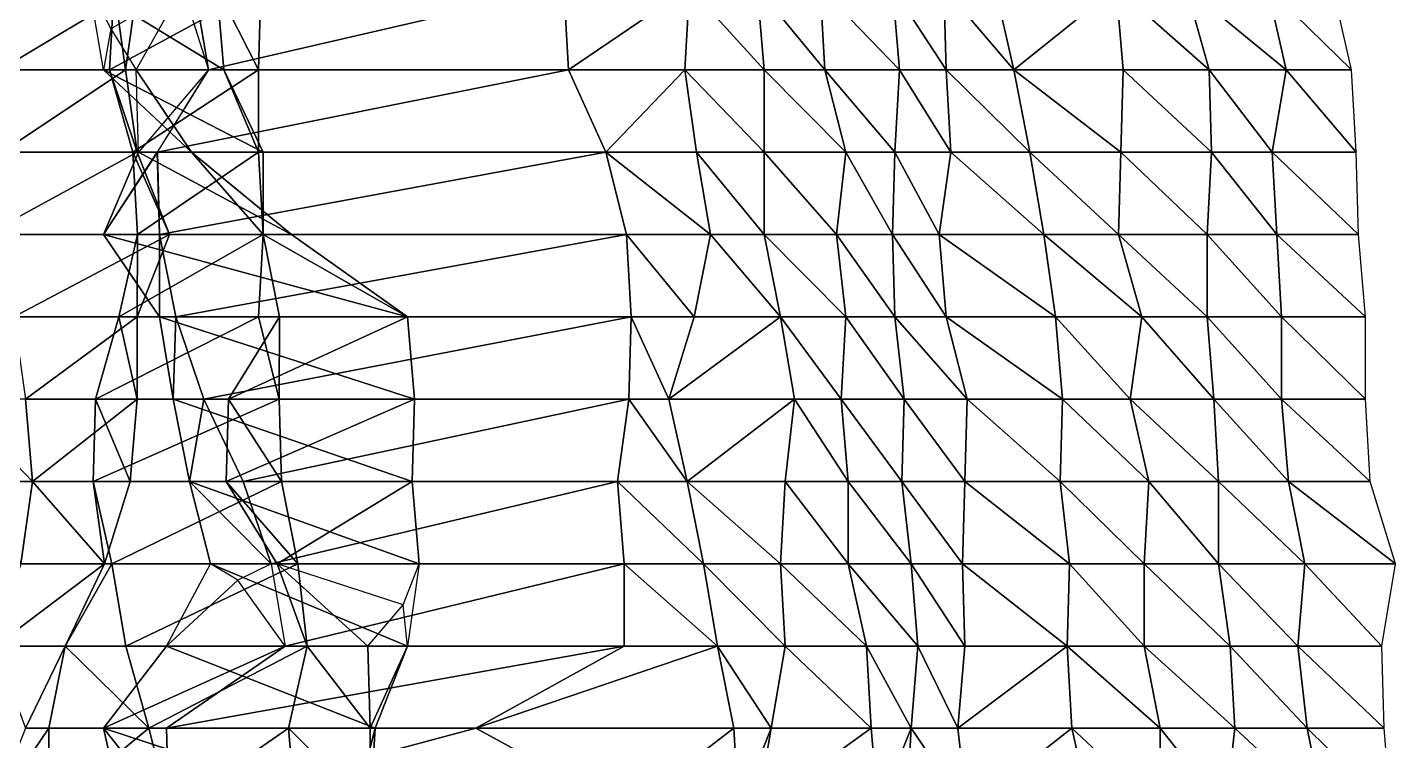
# Model space of a CAD drawing. Header units: metres. Extents: x -317 to 276, y -240 to 234.
# Drawn here: x 172.1 to 271.8, y -42.9 to 9.1 of the extents above; entities that cross this region are included whole.
import ezdxf

# ---------------------------------------------------------------- set-up
doc = ezdxf.new("R2010")
doc.units = ezdxf.units.M

msp = doc.modelspace()

# ---------------------------------------------------------------- linework, layer by layer
for points in [[(170.07858, 6, -607.4124), (180.08194, 12, -601.6164), (169.40176, 12, -608.65137), (169.40187, 12.0001, -608.65125)], [(170.07858, 6, -607.4124), (179.2359, 6, -603.16504), (180.08194, 12, -601.6164), (180.08205, 12.0001, -601.6163)], [(186.40271, 6, -627.5912), (177.62387, 6, -656.1758), (176.60861, 12, -658.0342), (176.60872, 12.0001, -658.03406)], [(186.40271, 6, -627.5912), (176.60861, 12, -658.0342), (185.89508, 12, -628.52045), (185.89519, 12.0001, -628.5203)], [(177.62387, 6, -656.1758), (176.60861, 12, -658.0342), (178.1752, 9, -658.0547), (178.17531, 9.0001, -658.05457)], [(179.2359, 6, -603.16504), (178.07147, 6, -617.8115), (178.40988, 12, -617.1921), (178.40999, 12.0001, -617.19196)], [(178.07147, 6, -617.8115), (188.92087, 6, -610.46686), (189.09009, 12, -610.1571), (189.0902, 12.0001, -610.157)], [(178.07147, 6, -617.8115), (189.09009, 12, -610.1571), (178.40988, 12, -617.1921), (178.40999, 12.0001, -617.19196)], [(183.397, 12, -658.12317), (178.1752, 9, -658.0547), (180.01282, 6, -664.3179), (180.01292, 6.0001, -664.31775)], [(179.2359, 6, -603.16504), (178.40988, 12, -617.1921), (180.08194, 12, -601.6164), (180.08205, 12.0001, -601.6163)], [(183.397, 12, -658.12317), (185.27829, 6, -667.19434), (184.26303, 12, -669.05273), (184.26314, 12.0001, -669.0526)], [(185.27829, 6, -667.19434), (211.18732, 12, -632.28326), (184.26303, 12, -669.05273), (184.26314, 12.0001, -669.0526)], [(185.27829, 6, -667.19434), (211.5257, 6, -631.66376), (211.18732, 12, -632.28326), (211.18742, 12.0001, -632.28314)], [(188.92087, 6, -610.46686), (186.40271, 6, -627.5912), (185.89508, 12, -628.52045), (185.89519, 12.0001, -628.5203)], [(188.92087, 6, -610.46686), (185.89508, 12, -628.52045), (189.09009, 12, -610.1571), (189.0902, 12.0001, -610.157)], [(211.5257, 6, -631.66376), (220.3446, 12, -628.0359), (211.18732, 12, -632.28326), (211.18742, 12.0001, -632.28314)], [(211.5257, 6, -631.66376), (220.00616, 6, -628.6554), (220.3446, 12, -628.0359), (220.34471, 12.0001, -628.03577)], [(220.3446, 12, -628.0359), (220.00616, 6, -628.6554), (225.7793, 6, -630.6027), (225.7794, 6.0001, -630.6026)], [(220.3446, 12, -628.0359), (225.7793, 6, -630.6027), (225.27167, 12, -631.5319), (225.27177, 12.0001, -631.5318)], [(225.27167, 12, -631.5319), (230.19879, 6, -635.02795), (229.86035, 12, -635.6474), (229.86046, 12.0001, -635.6473)], [(225.27167, 12, -631.5319), (225.7793, 6, -630.6027), (230.19879, 6, -635.02795), (230.1989, 6.0001, -635.02783)], [(229.86035, 12, -635.6474), (235.63348, 6, -637.5947), (235.12585, 12, -638.524), (235.12596, 12.0001, -638.52386)], [(229.86035, 12, -635.6474), (230.19879, 6, -635.02795), (235.63348, 6, -637.5947), (235.63359, 6.0001, -637.5946)], [(235.12585, 12, -638.524), (239.03772, 6, -643.8784), (238.86847, 12, -644.1881), (238.86858, 12.0001, -644.188)], [(235.12585, 12, -638.524), (235.63348, 6, -637.5947), (239.03772, 6, -643.8784), (239.03783, 6.0001, -643.8783)], [(238.86847, 12, -644.1881), (243.96472, 6, -647.37445), (242.61102, 12, -649.8523), (242.61113, 12.0001, -649.8522)], [(238.86847, 12, -644.1881), (239.03772, 6, -643.8784), (243.96472, 6, -647.37445), (243.96483, 6.0001, -647.3743)], [(243.96472, 6, -647.37445), (251.42993, 12, -646.2244), (242.61102, 12, -649.8523), (242.61113, 12.0001, -649.8522)], [(243.96472, 6, -647.37445), (251.93756, 6, -645.2952), (251.42993, 12, -646.2244), (251.43004, 12.0001, -646.2243)], [(251.42993, 12, -646.2244), (258.21832, 6, -646.31335), (256.52625, 12, -649.41077), (256.52634, 12.0001, -649.41064)], [(251.42993, 12, -646.2244), (251.93756, 6, -645.2952), (258.21832, 6, -646.31335), (258.2184, 6.0001, -646.31323)], [(256.52625, 12, -649.41077), (263.82227, 6, -648.57043), (262.46857, 12, -651.04834), (262.46866, 12.0001, -651.0482)], [(256.52625, 12, -649.41077), (258.21832, 6, -646.31335), (263.82227, 6, -648.57043), (263.82236, 6.0001, -648.5703)], [(262.46857, 12, -651.04834), (268.58014, 6, -652.3762), (267.22644, 12, -654.85406), (267.22653, 12.0001, -654.85394)], [(262.46857, 12, -651.04834), (263.82227, 6, -648.57043), (268.58014, 6, -652.3762), (268.58023, 6.0001, -652.3761)], [(170.2478, 0, -607.10266), (179.2359, 6, -603.16504), (170.07858, 6, -607.4124), (170.07869, 6.0001, -607.4123)], [(170.2478, 0, -607.10266), (180.08194, 0, -601.6164), (179.2359, 6, -603.16504), (179.23601, 6.0001, -603.1649)], [(189.27927, 0, -622.32574), (184.0538, 0, -644.4059), (177.62387, 6, -656.1758), (177.62398, 6.0001, -656.17566)], [(189.27927, 0, -622.32574), (177.62387, 6, -656.1758), (186.40271, 6, -627.5912), (186.40282, 6.0001, -627.59106)], [(184.0538, 0, -644.4059), (180.01282, 6, -664.3179), (177.62387, 6, -656.1758), (177.62398, 6.0001, -656.17566)], [(180.08194, 0, -601.6164), (179.76355, 0, -614.71423), (178.07147, 6, -617.8115), (178.07158, 6.0001, -617.8114)], [(180.08194, 0, -601.6164), (178.07147, 6, -617.8115), (179.2359, 6, -603.16504), (179.23601, 6.0001, -603.1649)], [(179.76355, 0, -614.71423), (188.92087, 6, -610.46686), (178.07147, 6, -617.8115), (178.07158, 6.0001, -617.8114)], [(179.76355, 0, -614.71423), (188.92087, 0, -610.46686), (188.92087, 6, -610.46686), (188.92097, 6.0001, -610.46674)], [(184.0538, 0, -644.4059), (180.18204, 0, -664.0081), (180.01282, 6, -664.3179), (180.01292, 6.0001, -664.31775)], [(185.27829, 6, -667.19434), (180.18204, 0, -664.0081), (181.5557, 0, -674.00854), (181.5558, 0.0001, -674.0084)], [(181.5557, 0, -674.00854), (214.23303, 0, -626.708), (211.5257, 6, -631.66376), (211.5258, 6.0001, -631.66364)], [(181.5557, 0, -674.00854), (211.5257, 6, -631.66376), (185.27829, 6, -667.19434), (185.2784, 6.0001, -667.1942)], [(188.92087, 0, -610.46686), (189.27927, 0, -622.32574), (186.40271, 6, -627.5912), (186.40282, 6.0001, -627.59106)], [(188.92087, 0, -610.46686), (186.40271, 6, -627.5912), (188.92087, 6, -610.46686), (188.92097, 6.0001, -610.46674)], [(214.23303, 0, -626.708), (220.00616, 6, -628.6554), (211.5257, 6, -631.66376), (211.5258, 6.0001, -631.66364)], [(214.23303, 0, -626.708), (220.85223, 0, -627.1067), (220.00616, 6, -628.6554), (220.00627, 6.0001, -628.6553)], [(220.00616, 6, -628.6554), (225.7793, 0, -630.6027), (225.7793, 6, -630.6027), (225.7794, 6.0001, -630.6026)], [(220.00616, 6, -628.6554), (220.85223, 0, -627.1067), (225.7793, 0, -630.6027), (225.7794, 0.0001, -630.6026)], [(225.7793, 6, -630.6027), (231.72168, 0, -632.24036), (230.19879, 6, -635.02795), (230.1989, 6.0001, -635.02783)], [(225.7793, 6, -630.6027), (225.7793, 0, -630.6027), (231.72168, 0, -632.24036), (231.72179, 0.0001, -632.24023)], [(230.19879, 6, -635.02795), (235.29504, 0, -638.21423), (235.63348, 6, -637.5947), (235.63359, 6.0001, -637.5946)], [(230.19879, 6, -635.02795), (231.72168, 0, -632.24036), (235.29504, 0, -638.21423), (235.29515, 0.0001, -638.2141)], [(235.63348, 6, -637.5947), (235.29504, 0, -638.21423), (239.3761, 0, -643.2589), (239.3762, 0.0001, -643.2588)], [(235.63348, 6, -637.5947), (239.3761, 0, -643.2589), (239.03772, 6, -643.8784), (239.03783, 6.0001, -643.8783)], [(239.03772, 6, -643.8784), (245.14917, 0, -645.2063), (243.96472, 6, -647.37445), (243.96483, 6.0001, -647.3743)], [(239.03772, 6, -643.8784), (239.3761, 0, -643.2589), (245.14917, 0, -645.2063), (245.14928, 0.0001, -645.2062)], [(243.96472, 6, -647.37445), (251.76837, 0, -645.605), (251.93756, 6, -645.2952), (251.93767, 6.0001, -645.2951)], [(243.96472, 6, -647.37445), (245.14917, 0, -645.2063), (251.76837, 0, -645.605), (251.76848, 0.0001, -645.60486)], [(251.93756, 6, -645.2952), (251.76837, 0, -645.605), (258.3875, 0, -646.00366), (258.3876, 0.0001, -646.00354)], [(251.93756, 6, -645.2952), (258.3875, 0, -646.00366), (258.21832, 6, -646.31335), (258.2184, 6.0001, -646.31323)], [(258.21832, 6, -646.31335), (262.807, 0, -650.42883), (263.82227, 6, -648.57043), (263.82236, 6.0001, -648.5703)], [(258.21832, 6, -646.31335), (258.3875, 0, -646.00366), (262.807, 0, -650.42883), (262.8071, 0.0001, -650.4287)], [(263.82227, 6, -648.57043), (262.807, 0, -650.42883), (268.91852, 0, -651.7567), (268.9186, 0.0001, -651.7566)], [(263.82227, 6, -648.57043), (268.91852, 0, -651.7567), (268.58014, 6, -652.3762), (268.58023, 6.0001, -652.3761)], [(169.06332, -6, -609.2708), (182.45087, -6, -597.2801), (180.08194, 0, -601.6164), (180.08205, 0.0001, -601.6163)], [(169.06332, -6, -609.2708), (180.08194, 0, -601.6164), (170.2478, 0, -607.10266), (170.24791, 0.0001, -607.10254)], [(191.3298, -6, -631.0873), (177.64389, -6, -668.6541), (180.18204, 0, -664.0081), (180.18214, 0.0001, -664.008)], [(177.64389, -6, -668.6541), (181.72491, -6, -673.6988), (181.5557, 0, -674.00854), (181.5558, 0.0001, -674.0084)], [(177.64389, -6, -668.6541), (181.5557, 0, -674.00854), (180.18204, 0, -664.0081), (180.18214, 0.0001, -664.008)], [(182.45087, -6, -597.2801), (180.10196, -6, -614.0947), (179.76355, 0, -614.71423), (179.76366, 0.0001, -614.7141)], [(182.45087, -6, -597.2801), (179.76355, 0, -614.71423), (180.08194, 0, -601.6164), (180.08205, 0.0001, -601.6163)], [(180.10196, -6, -614.0947), (188.92087, 0, -610.46686), (179.76355, 0, -614.71423), (179.76366, 0.0001, -614.7141)], [(180.10196, -6, -614.0947), (189.25928, -6, -609.8474), (188.92087, 0, -610.46686), (188.92097, 0.0001, -610.46674)], [(191.3298, -6, -631.0873), (180.18204, 0, -664.0081), (184.0538, 0, -644.4059), (184.05391, 0.0001, -644.40576)], [(181.72491, -6, -673.6988), (214.23303, 0, -626.708), (181.5557, 0, -674.00854), (181.5558, 0.0001, -674.0084)], [(181.72491, -6, -673.6988), (215.75592, -6, -623.9204), (214.23303, 0, -626.708), (214.23314, 0.0001, -626.7079)], [(189.27927, -6, -622.32574), (191.3298, -6, -631.0873), (184.0538, 0, -644.4059), (184.05391, 0.0001, -644.40576)], [(189.27927, -6, -622.32574), (184.0538, 0, -644.4059), (189.27927, 0, -622.32574), (189.27937, 0.0001, -622.3256)], [(189.25928, -6, -609.8474), (189.27927, 0, -622.32574), (188.92087, 0, -610.46686), (188.92097, 0.0001, -610.46674)], [(189.25928, -6, -609.8474), (189.27927, -6, -622.32574), (189.27927, 0, -622.32574), (189.27937, 0.0001, -622.3256)], [(214.23303, 0, -626.708), (221.8675, -6, -625.2483), (220.85223, 0, -627.1067), (220.85234, 0.0001, -627.10657)], [(214.23303, 0, -626.708), (215.75592, -6, -623.9204), (221.8675, -6, -625.2483), (221.8676, -5.9999, -625.24817)], [(220.85223, 0, -627.1067), (225.7793, -6, -630.6027), (225.7793, 0, -630.6027), (225.7794, 0.0001, -630.6026)], [(220.85223, 0, -627.1067), (221.8675, -6, -625.2483), (225.7793, -6, -630.6027), (225.7794, -5.9999, -630.6026)], [(225.7793, 0, -630.6027), (231.0448, -6, -633.47925), (231.72168, 0, -632.24036), (231.72179, 0.0001, -632.24023)], [(225.7793, 0, -630.6027), (225.7793, -6, -630.6027), (231.0448, -6, -633.47925), (231.0449, -5.9999, -633.4791)], [(231.72168, 0, -632.24036), (231.0448, -6, -633.47925), (235.12585, -6, -638.524), (235.12596, -5.9999, -638.52386)], [(231.72168, 0, -632.24036), (235.12585, -6, -638.524), (235.29504, 0, -638.21423), (235.29515, 0.0001, -638.2141)], [(235.29504, 0, -638.21423), (235.12585, -6, -638.524), (238.53009, -6, -644.8076), (238.5302, -5.9999, -644.8075)], [(235.29504, 0, -638.21423), (238.53009, -6, -644.8076), (239.3761, 0, -643.2589), (239.3762, 0.0001, -643.2588)], [(239.3761, 0, -643.2589), (238.53009, -6, -644.8076), (246.16443, -6, -643.3479), (246.16454, -5.9999, -643.3478)], [(239.3761, 0, -643.2589), (246.16443, -6, -643.3479), (245.14917, 0, -645.2063), (245.14928, 0.0001, -645.2062)], [(245.14917, 0, -645.2063), (251.59912, -6, -645.9147), (251.76837, 0, -645.605), (251.76848, 0.0001, -645.60486)], [(245.14917, 0, -645.2063), (246.16443, -6, -643.3479), (251.59912, -6, -645.9147), (251.59923, -5.9999, -645.91455)], [(251.76837, 0, -645.605), (251.59912, -6, -645.9147), (258.04913, -6, -646.6231), (258.04922, -5.9999, -646.623)], [(251.76837, 0, -645.605), (258.04913, -6, -646.6231), (258.3875, 0, -646.00366), (258.3876, 0.0001, -646.00354)], [(258.3875, 0, -646.00366), (258.04913, -6, -646.6231), (263.1454, -6, -649.8094), (263.14548, -5.9999, -649.80927)], [(258.3875, 0, -646.00366), (263.1454, -6, -649.8094), (262.807, 0, -650.42883), (262.8071, 0.0001, -650.4287)], [(262.807, 0, -650.42883), (269.08777, -6, -651.447), (268.91852, 0, -651.7567), (268.9186, 0.0001, -651.7566)], [(262.807, 0, -650.42883), (263.1454, -6, -649.8094), (269.08777, -6, -651.447), (269.08786, -5.9999, -651.4469)], [(171.09384, -12, -605.554), (182.45087, -6, -597.2801), (169.06332, -6, -609.2708), (169.06343, -5.9999, -609.2707)], [(171.09384, -12, -605.554), (180.08194, -12, -601.6164), (182.45087, -6, -597.2801), (182.45097, -5.9999, -597.27997)], [(199.79028, -12, -615.60046), (181.7049, -12, -661.22046), (177.64389, -6, -668.6541), (177.644, -5.9999, -668.654)], [(199.79028, -12, -615.60046), (177.64389, -6, -668.6541), (191.3298, -6, -631.0873), (191.32991, -5.9999, -631.08716)], [(181.7049, -12, -661.22046), (181.72491, -6, -673.6988), (177.64389, -6, -668.6541), (177.644, -5.9999, -668.654)], [(180.08194, -12, -601.6164), (178.74829, -12, -616.57263), (180.10196, -6, -614.0947), (180.10207, -5.9999, -614.0946)], [(178.74829, -12, -616.57263), (188.92087, -12, -610.46686), (189.25928, -6, -609.8474), (189.25938, -5.9999, -609.8473)], [(178.74829, -12, -616.57263), (189.25928, -6, -609.8474), (180.10196, -6, -614.0947), (180.10207, -5.9999, -614.0946)], [(180.08194, -12, -601.6164), (180.10196, -6, -614.0947), (182.45087, -6, -597.2801), (182.45097, -5.9999, -597.27997)], [(181.7049, -12, -661.22046), (182.90936, -12, -671.53064), (181.72491, -6, -673.6988), (181.72502, -5.9999, -673.69867)], [(182.90936, -12, -671.53064), (215.75592, -6, -623.9204), (181.72491, -6, -673.6988), (181.72502, -5.9999, -673.69867)], [(182.90936, -12, -671.53064), (216.09436, -12, -623.3009), (215.75592, -6, -623.9204), (215.75603, -5.9999, -623.9203)], [(188.92087, -12, -610.46686), (190.46375, -12, -620.1576), (189.27927, -6, -622.32574), (189.27937, -5.9999, -622.3256)], [(188.92087, -12, -610.46686), (189.27927, -6, -622.32574), (189.25928, -6, -609.8474), (189.25938, -5.9999, -609.8473)], [(199.79028, -12, -615.60046), (191.3298, -6, -631.0873), (189.27927, -6, -622.32574), (189.27937, -5.9999, -622.3256)], [(199.79028, -12, -615.60046), (189.27927, -6, -622.32574), (190.46375, -12, -620.1576), (190.46385, -11.9999, -620.1575)], [(215.75592, -6, -623.9204), (220.68304, -12, -627.4164), (221.8675, -6, -625.2483), (221.8676, -5.9999, -625.24817)], [(215.75592, -6, -623.9204), (216.09436, -12, -623.3009), (220.68304, -12, -627.4164), (220.68315, -11.9999, -627.41626)], [(221.8675, -6, -625.2483), (220.68304, -12, -627.4164), (226.9638, -12, -628.4346), (226.96391, -11.9999, -628.43445)], [(221.8675, -6, -625.2483), (226.9638, -12, -628.4346), (225.7793, -6, -630.6027), (225.7794, -5.9999, -630.6026)], [(225.7793, -6, -630.6027), (231.72168, -12, -632.24036), (231.0448, -6, -633.47925), (231.0449, -5.9999, -633.4791)], [(225.7793, -6, -630.6027), (226.9638, -12, -628.4346), (231.72168, -12, -632.24036), (231.72179, -11.9999, -632.24023)], [(231.0448, -6, -633.47925), (235.29504, -12, -638.21423), (235.12585, -6, -638.524), (235.12596, -5.9999, -638.52386)], [(231.0448, -6, -633.47925), (231.72168, -12, -632.24036), (235.29504, -12, -638.21423), (235.29515, -11.9999, -638.2141)], [(235.12585, -6, -638.524), (239.03772, -12, -643.8784), (238.53009, -6, -644.8076), (238.5302, -5.9999, -644.8075)], [(235.12585, -6, -638.524), (235.29504, -12, -638.21423), (239.03772, -12, -643.8784), (239.03783, -11.9999, -643.8783)], [(238.53009, -6, -644.8076), (247.0105, -12, -641.7992), (246.16443, -6, -643.3479), (246.16454, -5.9999, -643.3478)], [(238.53009, -6, -644.8076), (239.03772, -12, -643.8784), (247.0105, -12, -641.7992), (247.0106, -11.9999, -641.7991)], [(246.16443, -6, -643.3479), (253.29126, -12, -642.8174), (251.59912, -6, -645.9147), (251.59923, -5.9999, -645.91455)], [(246.16443, -6, -643.3479), (247.0105, -12, -641.7992), (253.29126, -12, -642.8174), (253.29137, -11.9999, -642.81726)], [(251.59912, -6, -645.9147), (258.04913, -12, -646.6231), (258.04913, -6, -646.6231), (258.04922, -5.9999, -646.623)], [(251.59912, -6, -645.9147), (253.29126, -12, -642.8174), (258.04913, -12, -646.6231), (258.04922, -11.9999, -646.623)], [(258.04913, -6, -646.6231), (263.48383, -12, -649.18994), (263.1454, -6, -649.8094), (263.14548, -5.9999, -649.80927)], [(258.04913, -6, -646.6231), (258.04913, -12, -646.6231), (263.48383, -12, -649.18994), (263.48392, -11.9999, -649.1898)], [(263.1454, -6, -649.8094), (269.5954, -12, -650.5178), (269.08777, -6, -651.447), (269.08786, -5.9999, -651.4469)], [(263.1454, -6, -649.8094), (263.48383, -12, -649.18994), (269.5954, -12, -650.5178), (269.5955, -11.9999, -650.5177)], [(171.93988, -18, -604.0053), (180.08194, -12, -601.6164), (171.09384, -12, -605.554), (171.09395, -11.9999, -605.5539)], [(171.93988, -18, -604.0053), (180.08194, -18, -601.6164), (180.08194, -12, -601.6164), (180.08205, -11.9999, -601.6163)], [(180.08194, -18, -601.6164), (177.05621, -18, -619.6699), (178.74829, -12, -616.57263), (178.7484, -11.9999, -616.5725)], [(177.05621, -18, -619.6699), (190.44373, -18, -607.6792), (188.92087, -12, -610.46686), (188.92097, -11.9999, -610.46674)], [(177.05621, -18, -619.6699), (188.92087, -12, -610.46686), (178.74829, -12, -616.57263), (178.7484, -11.9999, -616.5725)], [(180.08194, -18, -601.6164), (178.74829, -12, -616.57263), (180.08194, -12, -601.6164), (180.08205, -11.9999, -601.6163)], [(200.29785, -18, -614.67126), (182.72015, -18, -659.36206), (181.7049, -12, -661.22046), (181.705, -11.9999, -661.22034)], [(200.29785, -18, -614.67126), (181.7049, -12, -661.22046), (199.79028, -12, -615.60046), (199.79039, -11.9999, -615.60034)], [(182.72015, -18, -659.36206), (182.90936, -12, -671.53064), (181.7049, -12, -661.22046), (181.705, -11.9999, -661.22034)], [(182.72015, -18, -659.36206), (184.93988, -18, -667.81384), (182.90936, -12, -671.53064), (182.90947, -11.9999, -671.5305)], [(184.93988, -18, -667.81384), (216.09436, -12, -623.3009), (182.90936, -12, -671.53064), (182.90947, -11.9999, -671.5305)], [(184.93988, -18, -667.81384), (215.92517, -18, -623.61066), (216.09436, -12, -623.3009), (216.09447, -11.9999, -623.3008)], [(190.44373, -18, -607.6792), (186.74115, -18, -626.97174), (190.46375, -12, -620.1576), (190.46385, -11.9999, -620.1575)], [(186.74115, -18, -626.97174), (200.29785, -18, -614.67126), (199.79028, -12, -615.60046), (199.79039, -11.9999, -615.60034)], [(186.74115, -18, -626.97174), (199.79028, -12, -615.60046), (190.46375, -12, -620.1576), (190.46385, -11.9999, -620.1575)], [(190.44373, -18, -607.6792), (190.46375, -12, -620.1576), (188.92087, -12, -610.46686), (188.92097, -11.9999, -610.46674)], [(216.09436, -12, -623.3009), (215.92517, -18, -623.61066), (218.82172, -18, -630.8235), (218.82182, -17.9999, -630.82336)], [(216.09436, -12, -623.3009), (218.82172, -18, -630.8235), (220.68304, -12, -627.4164), (220.68315, -11.9999, -627.41626)], [(218.82172, -18, -630.8235), (227.97906, -18, -626.5762), (226.9638, -12, -628.4346), (226.96391, -11.9999, -628.43445)], [(218.82172, -18, -630.8235), (226.9638, -12, -628.4346), (220.68304, -12, -627.4164), (220.68315, -11.9999, -627.41626)], [(226.9638, -12, -628.4346), (231.38324, -18, -632.8598), (231.72168, -12, -632.24036), (231.72179, -11.9999, -632.24023)], [(226.9638, -12, -628.4346), (227.97906, -18, -626.5762), (231.38324, -18, -632.8598), (231.38335, -17.9999, -632.8597)], [(231.72168, -12, -632.24036), (231.38324, -18, -632.8598), (235.97192, -18, -636.97534), (235.97203, -17.9999, -636.9752)], [(231.72168, -12, -632.24036), (235.97192, -18, -636.97534), (235.29504, -12, -638.21423), (235.29515, -11.9999, -638.2141)], [(235.29504, -12, -638.21423), (240.56055, -18, -641.0908), (239.03772, -12, -643.8784), (239.03783, -11.9999, -643.8783)], [(235.29504, -12, -638.21423), (235.97192, -18, -636.97534), (240.56055, -18, -641.0908), (240.56065, -17.9999, -641.0907)], [(239.03772, -12, -643.8784), (247.51813, -18, -640.87), (247.0105, -12, -641.7992), (247.0106, -11.9999, -641.7991)], [(239.03772, -12, -643.8784), (240.56055, -18, -641.0908), (247.51813, -18, -640.87), (247.51823, -17.9999, -640.8699)], [(247.0105, -12, -641.7992), (252.44519, -18, -644.366), (253.29126, -12, -642.8174), (253.29137, -11.9999, -642.81726)], [(247.0105, -12, -641.7992), (247.51813, -18, -640.87), (252.44519, -18, -644.366), (252.4453, -17.9999, -644.3659)], [(253.29126, -12, -642.8174), (252.44519, -18, -644.366), (258.55676, -18, -645.6939), (258.55685, -17.9999, -645.6938)], [(253.29126, -12, -642.8174), (258.55676, -18, -645.6939), (258.04913, -12, -646.6231), (258.04922, -11.9999, -646.623)], [(258.04913, -12, -646.6231), (263.48383, -18, -649.18994), (263.48383, -12, -649.18994), (263.48392, -11.9999, -649.1898)], [(258.04913, -12, -646.6231), (258.55676, -18, -645.6939), (263.48383, -18, -649.18994), (263.48392, -17.9999, -649.1898)], [(263.48383, -12, -649.18994), (269.5954, -18, -650.5178), (269.5954, -12, -650.5178), (269.5955, -11.9999, -650.5177)], [(263.48383, -12, -649.18994), (263.48383, -18, -649.18994), (269.5954, -18, -650.5178), (269.5955, -17.9999, -650.5177)], [(166.67438, -18, -601.1288), (172.44751, -24, -603.0761), (171.93988, -18, -604.0053), (171.93999, -17.9999, -604.0052)], [(166.67438, -18, -601.1288), (168.36649, -24, -598.03143), (172.44751, -24, -603.0761), (172.44762, -23.9999, -603.076)], [(172.44751, -24, -603.0761), (180.08194, -18, -601.6164), (171.93988, -18, -604.0053), (171.93999, -17.9999, -604.0052)], [(172.44751, -24, -603.0761), (179.57431, -24, -602.5456), (180.08194, -18, -601.6164), (180.08205, -17.9999, -601.6163)], [(179.57431, -24, -602.5456), (176.887, -24, -619.9797), (177.05621, -18, -619.6699), (177.05632, -17.9999, -619.6698)], [(176.887, -24, -619.9797), (190.61295, -24, -607.3695), (190.44373, -18, -607.6792), (190.44383, -17.9999, -607.6791)], [(176.887, -24, -619.9797), (190.44373, -18, -607.6792), (177.05621, -18, -619.6699), (177.05632, -17.9999, -619.6698)], [(179.57431, -24, -602.5456), (177.05621, -18, -619.6699), (180.08194, -18, -601.6164), (180.08205, -17.9999, -601.6163)], [(200.12866, -24, -614.981), (183.90463, -24, -657.1939), (182.72015, -18, -659.36206), (182.72026, -17.9999, -659.36194)], [(200.12866, -24, -614.981), (182.72015, -18, -659.36206), (200.29785, -18, -614.67126), (200.29796, -17.9999, -614.67114)], [(183.90463, -24, -657.1939), (184.93988, -18, -667.81384), (182.72015, -18, -659.36206), (182.72026, -17.9999, -659.36194)], [(183.90463, -24, -657.1939), (187.81644, -24, -662.54834), (184.93988, -18, -667.81384), (184.93999, -17.9999, -667.8137)], [(187.81644, -24, -662.54834), (215.92517, -18, -623.61066), (184.93988, -18, -667.81384), (184.93999, -17.9999, -667.8137)], [(190.61295, -24, -607.3695), (186.57193, -24, -627.2815), (186.74115, -18, -626.97174), (186.74126, -17.9999, -626.9716)], [(186.57193, -24, -627.2815), (200.12866, -24, -614.981), (200.29785, -18, -614.67126), (200.29796, -17.9999, -614.67114)], [(186.57193, -24, -627.2815), (200.29785, -18, -614.67126), (186.74115, -18, -626.97174), (186.74126, -17.9999, -626.9716)], [(190.61295, -24, -607.3695), (186.74115, -18, -626.97174), (190.44373, -18, -607.6792), (190.44383, -17.9999, -607.6791)], [(187.81644, -24, -662.54834), (215.0791, -24, -625.1593), (215.92517, -18, -623.61066), (215.92528, -17.9999, -623.61053)], [(215.92517, -18, -623.61066), (215.0791, -24, -625.1593), (220.17542, -24, -628.34564), (220.17552, -23.9999, -628.3455)], [(215.92517, -18, -623.61066), (220.17542, -24, -628.34564), (218.82172, -18, -630.8235), (218.82182, -17.9999, -630.82336)], [(220.17542, -24, -628.34564), (227.97906, -18, -626.5762), (218.82172, -18, -630.8235), (218.82182, -17.9999, -630.82336)], [(220.17542, -24, -628.34564), (227.30219, -24, -627.81506), (227.97906, -18, -626.5762), (227.97917, -17.9999, -626.57605)], [(227.97906, -18, -626.5762), (227.30219, -24, -627.81506), (231.89087, -24, -631.9306), (231.89098, -23.9999, -631.9305)], [(227.97906, -18, -626.5762), (231.89087, -24, -631.9306), (231.38324, -18, -632.8598), (231.38335, -17.9999, -632.8597)], [(231.38324, -18, -632.8598), (235.80267, -24, -637.28503), (235.97192, -18, -636.97534), (235.97203, -17.9999, -636.9752)], [(231.38324, -18, -632.8598), (231.89087, -24, -631.9306), (235.80267, -24, -637.28503), (235.80278, -23.9999, -637.2849)], [(235.97192, -18, -636.97534), (235.80267, -24, -637.28503), (240.39136, -24, -641.4005), (240.39146, -23.9999, -641.4004)], [(235.97192, -18, -636.97534), (240.39136, -24, -641.4005), (240.56055, -18, -641.0908), (240.56065, -17.9999, -641.0907)], [(240.56055, -18, -641.0908), (240.39136, -24, -641.4005), (247.34888, -24, -641.17975), (247.34898, -23.9999, -641.1796)], [(240.56055, -18, -641.0908), (247.34888, -24, -641.17975), (247.51813, -18, -640.87), (247.51823, -17.9999, -640.8699)], [(247.51813, -18, -640.87), (247.34888, -24, -641.17975), (253.79889, -24, -641.8882), (253.799, -23.9999, -641.88806)], [(247.51813, -18, -640.87), (253.79889, -24, -641.8882), (252.44519, -18, -644.366), (252.4453, -17.9999, -644.3659)], [(252.44519, -18, -644.366), (258.89514, -24, -645.07446), (258.55676, -18, -645.6939), (258.55685, -17.9999, -645.6938)], [(252.44519, -18, -644.366), (253.79889, -24, -641.8882), (258.89514, -24, -645.07446), (258.89523, -23.9999, -645.07434)], [(258.55676, -18, -645.6939), (263.99146, -24, -648.2607), (263.48383, -18, -649.18994), (263.48392, -17.9999, -649.1898)], [(258.55676, -18, -645.6939), (258.89514, -24, -645.07446), (263.99146, -24, -648.2607), (263.99155, -23.9999, -648.26056)], [(263.48383, -18, -649.18994), (269.93378, -24, -649.8983), (269.5954, -18, -650.5178), (269.5955, -17.9999, -650.5177)], [(263.48383, -18, -649.18994), (263.99146, -24, -648.2607), (269.93378, -24, -649.8983), (269.93387, -23.9999, -649.8982)], [(168.36649, -24, -598.03143), (171.60147, -30, -604.6248), (172.44751, -24, -603.0761), (172.44762, -23.9999, -603.076)], [(172.44751, -24, -603.0761), (171.60147, -30, -604.6248), (177.71301, -30, -605.95264), (177.71312, -29.9999, -605.9525)], [(172.44751, -24, -603.0761), (177.71301, -30, -605.95264), (179.57431, -24, -602.5456), (179.57442, -23.9999, -602.5455)], [(177.71301, -30, -605.95264), (178.24066, -30, -617.50183), (176.887, -24, -619.9797), (176.8871, -23.9999, -619.97955)], [(177.71301, -30, -605.95264), (176.887, -24, -619.9797), (179.57431, -24, -602.5456), (179.57442, -23.9999, -602.5455)], [(178.24066, -30, -617.50183), (190.61295, -24, -607.3695), (176.887, -24, -619.9797), (176.8871, -23.9999, -619.97955)], [(178.24066, -30, -617.50183), (191.79742, -30, -605.20135), (190.61295, -24, -607.3695), (190.61305, -23.9999, -607.3694)], [(200.63629, -30, -614.0518), (185.42752, -30, -654.4063), (183.90463, -24, -657.1939), (183.90474, -23.9999, -657.1938)], [(200.63629, -30, -614.0518), (183.90463, -24, -657.1939), (200.12866, -24, -614.981), (200.12877, -23.9999, -614.9809)], [(183.90463, -24, -657.1939), (189.84692, -30, -658.83154), (187.81644, -24, -662.54834), (187.81654, -23.9999, -662.5482)], [(183.90463, -24, -657.1939), (185.42752, -30, -654.4063), (189.84692, -30, -658.83154), (189.84703, -29.9999, -658.8314)], [(191.79742, -30, -605.20135), (190.29453, -30, -620.4673), (186.57193, -24, -627.2815), (186.57204, -23.9999, -627.2814)], [(191.79742, -30, -605.20135), (186.57193, -24, -627.2815), (190.61295, -24, -607.3695), (190.61305, -23.9999, -607.3694)], [(190.29453, -30, -620.4673), (200.12866, -24, -614.981), (186.57193, -24, -627.2815), (186.57204, -23.9999, -627.2814)], [(189.84692, -30, -658.83154), (215.0791, -24, -625.1593), (187.81644, -24, -662.54834), (187.81654, -23.9999, -662.5482)], [(189.84692, -30, -658.83154), (215.58673, -30, -624.2301), (215.0791, -24, -625.1593), (215.07921, -23.9999, -625.1592)], [(190.29453, -30, -620.4673), (200.63629, -30, -614.0518), (200.12866, -24, -614.981), (200.12877, -23.9999, -614.9809)], [(215.0791, -24, -625.1593), (221.35986, -30, -626.1775), (220.17542, -24, -628.34564), (220.17552, -23.9999, -628.3455)], [(215.0791, -24, -625.1593), (215.58673, -30, -624.2301), (221.35986, -30, -626.1775), (221.35997, -29.9999, -626.17737)], [(220.17542, -24, -628.34564), (226.9638, -30, -628.4346), (227.30219, -24, -627.81506), (227.30229, -23.9999, -627.81494)], [(220.17542, -24, -628.34564), (221.35986, -30, -626.1775), (226.9638, -30, -628.4346), (226.96391, -29.9999, -628.43445)], [(227.30219, -24, -627.81506), (226.9638, -30, -628.4346), (231.89087, -30, -631.9306), (231.89098, -29.9999, -631.9305)], [(227.30219, -24, -627.81506), (231.89087, -30, -631.9306), (231.89087, -24, -631.9306), (231.89098, -23.9999, -631.9305)], [(231.89087, -24, -631.9306), (236.47955, -30, -636.0461), (235.80267, -24, -637.28503), (235.80278, -23.9999, -637.2849)], [(231.89087, -24, -631.9306), (231.89087, -30, -631.9306), (236.47955, -30, -636.0461), (236.47966, -29.9999, -636.04596)], [(235.80267, -24, -637.28503), (240.22217, -30, -641.71027), (240.39136, -24, -641.4005), (240.39146, -23.9999, -641.4004)], [(235.80267, -24, -637.28503), (236.47955, -30, -636.0461), (240.22217, -30, -641.71027), (240.22227, -29.9999, -641.71014)], [(240.39136, -24, -641.4005), (240.22217, -30, -641.71027), (248.02576, -30, -639.9408), (248.02586, -29.9999, -639.9407)], [(240.39136, -24, -641.4005), (248.02576, -30, -639.9408), (247.34888, -24, -641.17975), (247.34898, -23.9999, -641.1796)], [(247.34888, -24, -641.17975), (253.46045, -30, -642.5076), (253.79889, -24, -641.8882), (253.799, -23.9999, -641.88806)], [(247.34888, -24, -641.17975), (248.02576, -30, -639.9408), (253.46045, -30, -642.5076), (253.46056, -29.9999, -642.5075)], [(253.79889, -24, -641.8882), (253.46045, -30, -642.5076), (258.89514, -30, -645.07446), (258.89523, -29.9999, -645.07434)], [(253.79889, -24, -641.8882), (258.89514, -30, -645.07446), (258.89514, -24, -645.07446), (258.89523, -23.9999, -645.07434)], [(258.89514, -24, -645.07446), (265.1759, -30, -646.0925), (263.99146, -24, -648.2607), (263.99155, -23.9999, -648.26056)], [(258.89514, -24, -645.07446), (258.89514, -30, -645.07446), (265.1759, -30, -646.0925), (265.176, -29.9999, -646.0924)], [(263.99146, -24, -648.2607), (271.7951, -30, -646.4912), (269.93378, -24, -649.8983), (269.93387, -23.9999, -649.8982)], [(263.99146, -24, -648.2607), (265.1759, -30, -646.0925), (271.7951, -30, -646.4912), (271.7952, -29.9999, -646.4911)], [(169.74017, -36, -608.03186), (174.83646, -36, -611.21814), (177.71301, -30, -605.95264), (177.71312, -29.9999, -605.9525)], [(169.74017, -36, -608.03186), (177.71301, -30, -605.95264), (171.60147, -30, -604.6248), (171.60158, -29.9999, -604.6247)], [(174.83646, -36, -611.21814), (179.25592, -36, -615.64343), (178.24066, -30, -617.50183), (178.24077, -29.9999, -617.5017)], [(174.83646, -36, -611.21814), (178.24066, -30, -617.50183), (177.71301, -30, -605.95264), (177.71312, -29.9999, -605.9525)], [(179.25592, -36, -615.64343), (191.79742, -30, -605.20135), (178.24066, -30, -617.50183), (178.24077, -29.9999, -617.5017)], [(179.25592, -36, -615.64343), (192.47424, -36, -603.9624), (191.79742, -30, -605.20135), (191.79753, -29.9999, -605.20123)], [(199.79028, -36, -615.60046), (182.21252, -36, -660.29126), (185.42752, -30, -654.4063), (185.42763, -29.9999, -654.4062)], [(199.79028, -36, -615.60046), (185.42752, -30, -654.4063), (200.63629, -30, -614.0518), (200.6364, -29.9999, -614.0517)], [(189.84692, -30, -658.83154), (187.41727, -31.199997, -657.0216), (185.42752, -30, -654.4063), (185.42763, -29.9999, -654.4062)], [(190.86218, -36, -656.9731), (215.58673, -30, -624.2301), (189.84692, -30, -658.83154), (189.84703, -29.9999, -658.8314)], [(192.47424, -36, -603.9624), (196.89368, -36, -608.38763), (190.29453, -30, -620.4673), (190.29463, -29.9999, -620.46716)], [(192.47424, -36, -603.9624), (190.29453, -30, -620.4673), (191.79742, -30, -605.20135), (191.79753, -29.9999, -605.20123)], [(196.89368, -36, -608.38763), (199.46106, -33, -614.7808), (190.29453, -30, -620.4673), (190.29463, -29.9999, -620.46716)], [(190.86218, -36, -656.9731), (215.58673, -36, -624.2301), (215.58673, -30, -624.2301), (215.58684, -29.9999, -624.23)], [(200.63629, -30, -614.0518), (199.79028, -36, -615.60046), (199.46106, -33, -614.7808), (199.46117, -32.9999, -614.7807)], [(215.58673, -30, -624.2301), (222.37512, -36, -624.3191), (221.35986, -30, -626.1775), (221.35997, -29.9999, -626.17737)], [(215.58673, -30, -624.2301), (215.58673, -36, -624.2301), (222.37512, -36, -624.3191), (222.37523, -35.9999, -624.319)], [(221.35986, -30, -626.1775), (227.30219, -36, -627.81506), (226.9638, -30, -628.4346), (226.96391, -29.9999, -628.43445)], [(221.35986, -30, -626.1775), (222.37512, -36, -624.3191), (227.30219, -36, -627.81506), (227.30229, -35.9999, -627.81494)], [(226.9638, -30, -628.4346), (233.24457, -36, -629.4527), (231.89087, -30, -631.9306), (231.89098, -29.9999, -631.9305)], [(226.9638, -30, -628.4346), (227.30219, -36, -627.81506), (233.24457, -36, -629.4527), (233.24467, -35.9999, -629.4526)], [(231.89087, -30, -631.9306), (236.98718, -36, -635.1169), (236.47955, -30, -636.0461), (236.47966, -29.9999, -636.04596)], [(231.89087, -30, -631.9306), (233.24457, -36, -629.4527), (236.98718, -36, -635.1169), (236.98729, -35.9999, -635.11676)], [(236.47955, -30, -636.0461), (240.39136, -36, -641.4005), (240.22217, -30, -641.71027), (240.22227, -29.9999, -641.71014)], [(236.47955, -30, -636.0461), (236.98718, -36, -635.1169), (240.39136, -36, -641.4005), (240.39146, -35.9999, -641.4004)], [(240.22217, -30, -641.71027), (247.8565, -36, -640.25055), (248.02576, -30, -639.9408), (248.02586, -29.9999, -639.9407)], [(240.22217, -30, -641.71027), (240.39136, -36, -641.4005), (247.8565, -36, -640.25055), (247.85661, -35.9999, -640.2504)], [(248.02576, -30, -639.9408), (247.8565, -36, -640.25055), (253.46045, -36, -642.5076), (253.46056, -35.9999, -642.5075)], [(248.02576, -30, -639.9408), (253.46045, -36, -642.5076), (253.46045, -30, -642.5076), (253.46056, -29.9999, -642.5075)], [(253.46045, -30, -642.5076), (259.7412, -36, -643.52576), (258.89514, -30, -645.07446), (258.89523, -29.9999, -645.07434)], [(253.46045, -30, -642.5076), (253.46045, -36, -642.5076), (259.7412, -36, -643.52576), (259.7413, -35.9999, -643.52563)], [(258.89514, -30, -645.07446), (264.66827, -36, -647.0217), (265.1759, -30, -646.0925), (265.176, -29.9999, -646.0924)], [(258.89514, -30, -645.07446), (259.7412, -36, -643.52576), (264.66827, -36, -647.0217), (264.66837, -35.9999, -647.0216)], [(265.1759, -30, -646.0925), (264.66827, -36, -647.0217), (270.77985, -36, -648.3496), (270.77994, -35.9999, -648.3495)], [(265.1759, -30, -646.0925), (270.77985, -36, -648.3496), (271.7951, -30, -646.4912), (271.7952, -29.9999, -646.4911)], [(187.41727, -31.199997, -657.0216), (182.21252, -36, -660.29126), (190.86218, -36, -656.9731), (190.86229, -35.9999, -656.97296)], [(171.93988, -42, -604.0053), (174.83646, -36, -611.21814), (169.74017, -36, -608.03186), (169.74028, -35.9999, -608.03174)], [(171.93988, -42, -604.0053), (173.65201, -42, -613.38635), (174.83646, -36, -611.21814), (174.83656, -35.9999, -611.218)], [(174.83646, -36, -611.21814), (173.65201, -42, -613.38635), (180.948, -42, -612.546), (180.9481, -41.9999, -612.5459)], [(174.83646, -36, -611.21814), (180.948, -42, -612.546), (179.25592, -36, -615.64343), (179.25603, -35.9999, -615.6433)], [(197.42133, -42, -619.93677), (177.64389, -42, -668.6541), (182.21252, -36, -660.29126), (182.21263, -35.9999, -660.29114)], [(177.64389, -42, -668.6541), (182.23254, -42, -672.7696), (190.86218, -36, -656.9731), (190.86229, -35.9999, -656.97296)], [(177.64389, -42, -668.6541), (190.86218, -36, -656.9731), (182.21252, -36, -660.29126), (182.21263, -35.9999, -660.29114)], [(180.948, -42, -612.546), (192.47424, -36, -603.9624), (179.25592, -36, -615.64343), (179.25603, -35.9999, -615.6433)], [(180.948, -42, -612.546), (191.12057, -42, -606.4403), (192.47424, -36, -603.9624), (192.47435, -35.9999, -603.9623)], [(197.42133, -42, -619.93677), (182.21252, -36, -660.29126), (199.79028, -36, -615.60046), (199.79039, -35.9999, -615.60034)], [(182.23254, -42, -672.7696), (204.75732, -42, -644.05316), (215.58673, -36, -624.2301), (215.58684, -35.9999, -624.23)], [(182.23254, -42, -672.7696), (215.58673, -36, -624.2301), (190.86218, -36, -656.9731), (190.86229, -35.9999, -656.97296)], [(192.47424, -36, -603.9624), (191.12057, -42, -606.4403), (197.06287, -42, -608.0779), (197.06297, -41.9999, -608.07776)], [(192.47424, -36, -603.9624), (197.06287, -42, -608.0779), (196.89368, -36, -608.38763), (196.89378, -35.9999, -608.3875)], [(197.06287, -42, -608.0779), (199.79028, -36, -615.60046), (196.89368, -36, -608.38763), (196.89378, -35.9999, -608.3875)], [(197.06287, -42, -608.0779), (197.42133, -42, -619.93677), (199.79028, -36, -615.60046), (199.79039, -35.9999, -615.60034)], [(204.75732, -42, -644.05316), (223.55957, -42, -622.15094), (222.37512, -36, -624.3191), (222.37523, -35.9999, -624.319)], [(204.75732, -42, -644.05316), (222.37512, -36, -624.3191), (215.58673, -36, -624.2301), (215.58684, -35.9999, -624.23)], [(222.37512, -36, -624.3191), (226.28693, -42, -629.6735), (227.30219, -36, -627.81506), (227.30229, -35.9999, -627.81494)], [(222.37512, -36, -624.3191), (223.55957, -42, -622.15094), (226.28693, -42, -629.6735), (226.28703, -41.9999, -629.6734)], [(227.30219, -36, -627.81506), (226.28693, -42, -629.6735), (233.58295, -42, -628.83325), (233.58305, -41.9999, -628.8331)], [(227.30219, -36, -627.81506), (233.58295, -42, -628.83325), (233.24457, -36, -629.4527), (233.24467, -35.9999, -629.4526)], [(233.24457, -36, -629.4527), (236.47955, -42, -636.0461), (236.98718, -36, -635.1169), (236.98729, -35.9999, -635.11676)], [(233.24457, -36, -629.4527), (233.58295, -42, -628.83325), (236.47955, -42, -636.0461), (236.47966, -41.9999, -636.04596)], [(236.98718, -36, -635.1169), (236.47955, -42, -636.0461), (239.88373, -42, -642.3297), (239.88383, -41.9999, -642.3296)], [(236.98718, -36, -635.1169), (239.88373, -42, -642.3297), (240.39136, -36, -641.4005), (240.39146, -35.9999, -641.4004)], [(239.88373, -42, -642.3297), (248.19495, -42, -639.63104), (247.8565, -36, -640.25055), (247.85661, -35.9999, -640.2504)], [(239.88373, -42, -642.3297), (247.8565, -36, -640.25055), (240.39136, -36, -641.4005), (240.39146, -35.9999, -641.4004)], [(247.8565, -36, -640.25055), (254.6449, -42, -640.3395), (253.46045, -36, -642.5076), (253.46056, -35.9999, -642.5075)], [(247.8565, -36, -640.25055), (248.19495, -42, -639.63104), (254.6449, -42, -640.3395), (254.645, -41.9999, -640.33936)], [(253.46045, -36, -642.5076), (260.0796, -42, -642.90625), (259.7412, -36, -643.52576), (259.7413, -35.9999, -643.52563)], [(253.46045, -36, -642.5076), (254.6449, -42, -640.3395), (260.0796, -42, -642.90625), (260.07968, -41.9999, -642.9061)], [(259.7412, -36, -643.52576), (265.3451, -42, -645.78284), (264.66827, -36, -647.0217), (264.66837, -35.9999, -647.0216)], [(259.7412, -36, -643.52576), (260.0796, -42, -642.90625), (265.3451, -42, -645.78284), (265.34518, -41.9999, -645.7827)], [(264.66827, -36, -647.0217), (270.94904, -42, -648.0399), (270.77985, -36, -648.3496), (270.77994, -35.9999, -648.3495)], [(264.66827, -36, -647.0217), (265.3451, -42, -645.78284), (270.94904, -42, -648.0399), (270.94913, -41.9999, -648.0398)], [(169.57095, -48, -608.3416), (173.65201, -48, -613.38635), (173.65201, -42, -613.38635), (173.65211, -41.9999, -613.3862)], [(169.57095, -48, -608.3416), (173.65201, -42, -613.38635), (171.93988, -42, -604.0053), (171.93999, -41.9999, -604.0052)], [(173.65201, -48, -613.38635), (182.47089, -48, -609.7584), (180.948, -42, -612.546), (180.9481, -41.9999, -612.5459)], [(173.65201, -48, -613.38635), (180.948, -42, -612.546), (173.65201, -42, -613.38635), (173.65211, -41.9999, -613.3862)], [(195.89844, -48, -622.72437), (178.99756, -48, -666.1763), (177.64389, -42, -668.6541), (177.644, -41.9999, -668.654)], [(195.89844, -48, -622.72437), (177.64389, -42, -668.6541), (197.42133, -42, -619.93677), (197.42143, -41.9999, -619.93665)], [(177.64389, -42, -668.6541), (182.40173, -48, -672.45984), (182.23254, -42, -672.7696), (182.23265, -41.9999, -672.7695)], [(177.64389, -42, -668.6541), (178.99756, -48, -666.1763), (182.40173, -48, -672.45984), (182.40184, -47.9999, -672.4597)], [(182.47089, -48, -609.7584), (191.12057, -42, -606.4403), (180.948, -42, -612.546), (180.9481, -41.9999, -612.5459)], [(182.40173, -48, -672.45984), (204.75732, -42, -644.05316), (182.23254, -42, -672.7696), (182.23265, -41.9999, -672.7695)], [(182.40173, -48, -672.45984), (215.75592, -48, -623.9204), (204.75732, -42, -644.05316), (204.75743, -41.9999, -644.05304)], [(182.47089, -48, -609.7584), (191.6282, -48, -605.5111), (191.12057, -42, -606.4403), (191.12068, -41.9999, -606.4402)], [(191.12057, -42, -606.4403), (197.06287, -48, -608.0779), (197.06287, -42, -608.0779), (197.06297, -41.9999, -608.07776)], [(191.12057, -42, -606.4403), (191.6282, -48, -605.5111), (197.06287, -48, -608.0779), (197.06297, -47.9999, -608.07776)], [(197.06287, -48, -608.0779), (195.89844, -48, -622.72437), (197.42133, -42, -619.93677), (197.42143, -41.9999, -619.93665)], [(197.06287, -48, -608.0779), (197.42133, -42, -619.93677), (197.06287, -42, -608.0779), (197.06297, -41.9999, -608.07776)], [(215.75592, -48, -623.9204), (223.55957, -42, -622.15094), (204.75732, -42, -644.05316), (204.75743, -41.9999, -644.05304)], [(215.75592, -48, -623.9204), (223.89801, -48, -621.5315), (223.55957, -42, -622.15094), (223.55968, -41.9999, -622.1508)], [(223.89801, -48, -621.5315), (226.28693, -42, -629.6735), (223.55957, -42, -622.15094), (223.55968, -41.9999, -622.1508)], [(223.89801, -48, -621.5315), (225.27167, -48, -631.5319), (226.28693, -42, -629.6735), (226.28703, -41.9999, -629.6734)], [(225.27167, -48, -631.5319), (234.09058, -48, -627.90405), (233.58295, -42, -628.83325), (233.58305, -41.9999, -628.8331)], [(225.27167, -48, -631.5319), (233.58295, -42, -628.83325), (226.28693, -42, -629.6735), (226.28703, -41.9999, -629.6734)], [(234.09058, -48, -627.90405), (236.47955, -42, -636.0461), (233.58295, -42, -628.83325), (233.58305, -41.9999, -628.8331)], [(234.09058, -48, -627.90405), (236.14111, -48, -636.6655), (236.47955, -42, -636.0461), (236.47966, -41.9999, -636.04596)], [(236.47955, -42, -636.0461), (236.14111, -48, -636.6655), (240.56055, -48, -641.0908), (240.56065, -47.9999, -641.0907)], [(236.47955, -42, -636.0461), (240.56055, -48, -641.0908), (239.88373, -42, -642.3297), (239.88383, -41.9999, -642.3296)], [(240.56055, -48, -641.0908), (248.19495, -42, -639.63104), (239.88373, -42, -642.3297), (239.88383, -41.9999, -642.3296)], [(240.56055, -48, -641.0908), (249.54858, -48, -637.1532), (248.19495, -42, -639.63104), (248.19505, -41.9999, -639.6309)], [(248.19495, -42, -639.63104), (254.6449, -48, -640.3395), (254.6449, -42, -640.3395), (254.645, -41.9999, -640.33936)], [(248.19495, -42, -639.63104), (249.54858, -48, -637.1532), (254.6449, -48, -640.3395), (254.645, -47.9999, -640.33936)], [(254.6449, -42, -640.3395), (259.40277, -48, -644.14526), (260.0796, -42, -642.90625), (260.07968, -41.9999, -642.9061)], [(254.6449, -42, -640.3395), (254.6449, -48, -640.3395), (259.40277, -48, -644.14526), (259.40286, -47.9999, -644.14514)], [(260.0796, -42, -642.90625), (259.40277, -48, -644.14526), (266.5296, -48, -643.6147), (266.5297, -47.9999, -643.61456)], [(260.0796, -42, -642.90625), (266.5296, -48, -643.6147), (265.3451, -42, -645.78284), (265.34518, -41.9999, -645.7827)], [(265.3451, -42, -645.78284), (271.45667, -48, -647.1107), (270.94904, -42, -648.0399), (270.94913, -41.9999, -648.0398)], [(265.3451, -42, -645.78284), (266.5296, -48, -643.6147), (271.45667, -48, -647.1107), (271.45676, -47.9999, -647.1106)]]:
    msp.add_3dface(points)

doc.saveas('drawing.dxf')
